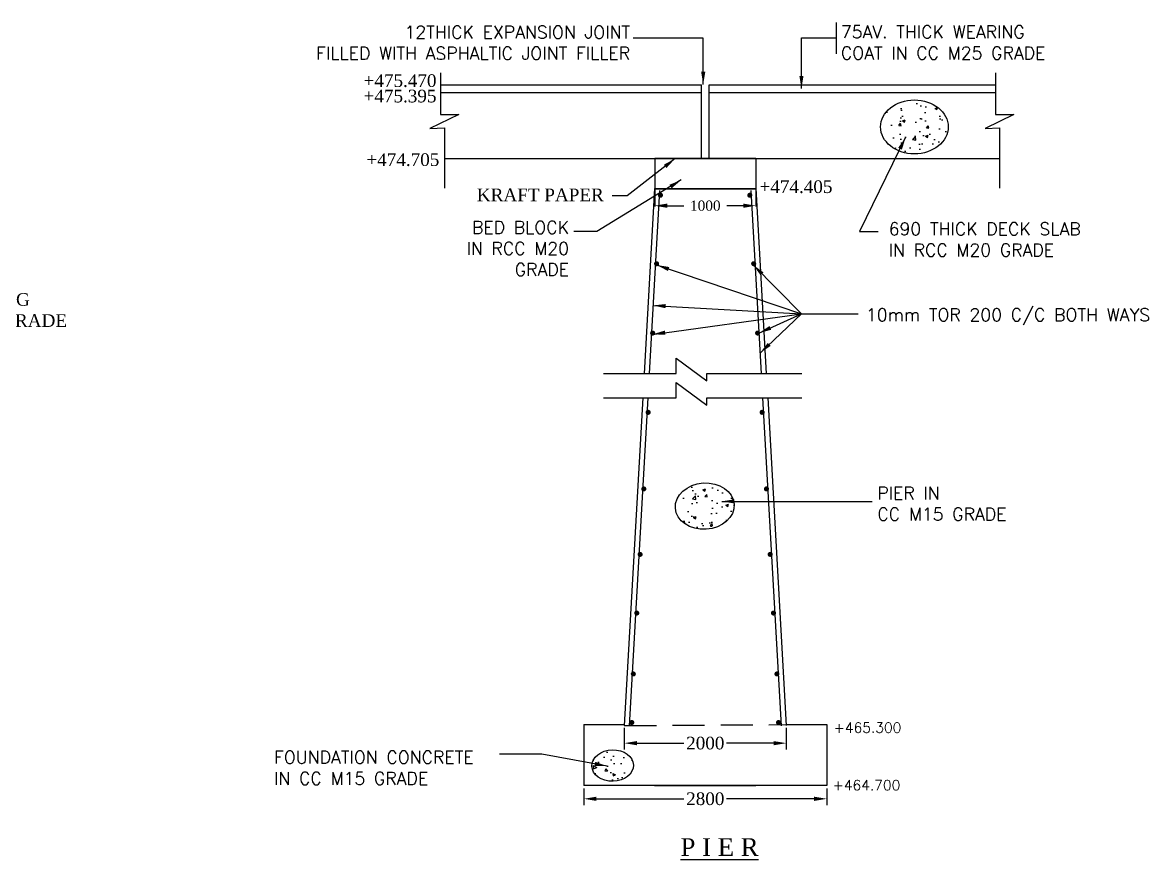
# Model space of a CAD drawing. Header units: millimetres. Extents: x -1426 to 1182, y 579 to 1915.
# Drawn here: x -973.4 to -751, y 873.4 to 1038.8 of the extents above; entities that cross this region are included whole.
import ezdxf

# ---------------------------------------------------------------- set-up
doc = ezdxf.new("R2010")
doc.units = ezdxf.units.MM
doc.linetypes.add('HIDDEN', pattern=[9.525, 6.35, -3.175])
doc.styles.add('ROMANS', font='romans')
doc.styles.get("Standard").update_dxf_attribs({"font": 'times.ttf'})
doc.styles.add('TIMES NEW ROMAN', font='times.ttf')
doc.dimstyles.new('ISO-25', dxfattribs={"dimtxt": 2.5, "dimasz": 2.5, "dimexe": 1.25, "dimexo": 0.625, "dimtad": 0, "dimtih": 1, "dimtoh": 1, "dimlfac": 100, "dimtxsty": 'TIMES NEW ROMAN', "dimcen": 2.5, "dimadec": 0, "dimazin": 0, "dimtfac": 1, "dimtmove": 0, "dimatfit": 3, "dimfxl": 1, "dimarcsym": 0})
doc.dimstyles.new('STANDARD$0', dxfattribs={"dimscale": 88.888889, "dimtxt": 0.02, "dimasz": 0.02, "dimexe": 0.1, "dimexo": 0.1, "dimgap": 0.09, "dimtad": 2, "dimtih": 1, "dimtoh": 1, "dimdec": 0, "dimzin": 1, "dimdsep": 46, "dimtxsty": 'Standard', "dimcen": 0.09, "dimadec": 0, "dimazin": 0, "dimtfac": 1, "dimtdec": 4, "dimtofl": 0, "dimtmove": 0, "dimatfit": 3, "dimfxl": 1, "dimtolj": 1, "dimtzin": 1, "dimarcsym": 0})

# ---------------------------------------------------------------- blocks, each defined once
blk = doc.blocks.new('*D133')
at = {"color": 0, "lineweight": -2, "transparency": 16777216}
for p, q in [((-848.51, 1011.69), (-848.51, 1002.38)), ((-828.51, 1011.69), (-828.51, 1002.38)), ((-846.01, 1002.56), (-842.74, 1002.56)), ((-831.01, 1002.56), (-834.28, 1002.56))]:
    blk.add_line(p, q, dxfattribs=at)
at = {"color": 0, "transparency": 16777216}
for points in [[(-846.01, 1002.98), (-846.01, 1002.14), (-848.51, 1002.56)], [(-831.01, 1002.98), (-831.01, 1002.14), (-828.51, 1002.56)]]:
    blk.add_solid(points, dxfattribs=at)
at = {"layer": 'Defpoints', "color": 0, "transparency": 16777216}
for p in [(-848.51, 1011.87), (-828.51, 1011.87), (-828.51, 1002.56)]:
    blk.add_point(p, dxfattribs=at)
at = {"color": 0, "transparency": 16777216, "insert": (-838.51, 1002.56), "char_height": 2, "attachment_point": 5}
blk.add_mtext('\\A1;1000', dxfattribs=at)
blk = doc.blocks.new('*D134')
at = {"color": 0, "lineweight": -2, "transparency": 16777216}
for p, q in [((-854.51, 899.38), (-854.51, 895.09)), ((-822.51, 899.38), (-822.51, 895.09)), ((-852.01, 896.34), (-842.72, 896.34)), ((-825.01, 896.34), (-834.3, 896.34))]:
    blk.add_line(p, q, dxfattribs=at)
at = {"color": 0, "transparency": 16777216}
for points in [[(-852.01, 896.75), (-852.01, 895.92), (-854.51, 896.34)], [(-825.01, 896.75), (-825.01, 895.92), (-822.51, 896.34)]]:
    blk.add_solid(points, dxfattribs=at)
at = {"layer": 'Defpoints', "color": 0, "transparency": 16777216}
for p in [(-854.51, 900), (-822.51, 900), (-822.51, 896.34)]:
    blk.add_point(p, dxfattribs=at)
at = {"color": 0, "transparency": 16777216, "insert": (-838.51, 896.34), "char_height": 2.5, "attachment_point": 5}
blk.add_mtext('2000', dxfattribs=at)
blk = doc.blocks.new('*D135')
at = {"color": 0, "lineweight": -2, "transparency": 16777216}
for p, q in [((-862.51, 887.38), (-862.51, 884.09)), ((-860.01, 885.34), (-842.72, 885.34)), ((-817.01, 885.34), (-834.3, 885.34)), ((-814.51, 887.38), (-814.51, 884.09))]:
    blk.add_line(p, q, dxfattribs=at)
at = {"color": 0, "transparency": 16777216}
for points in [[(-860.01, 885.76), (-860.01, 884.93), (-862.51, 885.34)], [(-817.01, 885.76), (-817.01, 884.93), (-814.51, 885.34)]]:
    blk.add_solid(points, dxfattribs=at)
at = {"layer": 'Defpoints', "color": 0, "transparency": 16777216}
for p in [(-862.51, 888), (-814.51, 888), (-814.51, 885.34)]:
    blk.add_point(p, dxfattribs=at)
at = {"color": 0, "transparency": 16777216, "insert": (-838.51, 885.34), "char_height": 2.5, "attachment_point": 5}
blk.add_mtext('2800', dxfattribs=at)

msp = doc.modelspace()

# ---------------------------------------------------------------- hatches: boundary and pattern name
h = msp.add_hatch()
h.set_pattern_fill('AR-CONC', color=256, scale=0.03, style=0)
h.set_pattern_definition([(50, (-2218.88, 1012.8135), (5.46554, -0.478173), [0.5715, -6.2865]), (355, (-2218.88, 1012.8135), (-1.057285, 5.7317), [0.4572, -5.0292]), (100.451, (-2218.4246, 1012.7736), (4.408275, 5.2535), [0.4857, -5.3427]), (46.1842, (-2218.88, 1014.3375), (8.13237, -1.26127), [0.85725, -9.42975]), (96.6356, (-2218.2024, 1014.232), (7.122127, 7.422767), [0.72855, -8.01405]), (351.184, (-2218.88, 1014.3375), (7.12214, 7.422754), [0.6858, -7.5438]), (21, (-2218.118, 1013.9565), (4.548446, -3.067966), [0.5715, -6.2865]), (326, (-2218.118, 1013.9565), (1.85406, 5.52564), [0.4572, -5.0292]), (71.4514, (-2217.739, 1013.701), (6.402495, 2.457686), [0.4857, -5.3427]), (37.5, (-2218.8801, 1012.8135), (0.092658, 2.5366512), [0, -4.96824, 0, -5.1054, 0, -5.04825]), (7.5, (-2218.88, 1012.8135), (2.00459, 3.005417), [0, -2.91084, 0, -4.85394, 0, -1.92405]), (327.5, (-2220.5794, 1012.8135), (4.067718, -0.1718623), [0, -1.905, 0, -5.9436, 0, -7.8867]), (317.5, (-2221.3414, 1012.8135), (4.443875, 0.762795), [0, -2.4765, 0, -3.94716, 0, -5.6007])])
edge = h.paths.add_edge_path()
edge.add_ellipse((-797.20061, 1018.13259), major_axis=(6.68494, 0), ratio=0.797919187, start_angle=0, end_angle=360)
h = msp.add_hatch()
h.set_pattern_fill('AR-CONC', color=256, scale=0.03, style=0)
h.set_pattern_definition([(50, (-2446.343, 944.7507), (5.46554, -0.478173), [0.5715, -6.2865]), (355, (-2446.343, 944.7507), (-1.057285, 5.7317), [0.4572, -5.0292]), (100.451, (-2445.8873, 944.711), (4.408275, 5.2535), [0.4857, -5.3427]), (46.1842, (-2446.343, 946.2747), (8.13237, -1.26127), [0.85725, -9.42975]), (96.6356, (-2445.665, 946.1695), (7.122127, 7.422767), [0.72855, -8.01405]), (351.184, (-2446.343, 946.275), (7.12214, 7.422754), [0.6858, -7.5438]), (21, (-2445.581, 945.8937), (4.548446, -3.067966), [0.5715, -6.2865]), (326, (-2445.581, 945.8937), (1.85406, 5.525639), [0.4572, -5.0292]), (71.4514, (-2445.202, 945.638), (6.402495, 2.457686), [0.4857, -5.3427]), (37.5, (-2446.3428, 944.7507), (0.092658, 2.5366512), [0, -4.96824, 0, -5.1054, 0, -5.04825]), (7.5, (-2446.3428, 944.7507), (2.00459, 3.0054172), [0, -2.91084, 0, -4.85394, 0, -1.92405]), (327.5, (-2448.042, 944.7507), (4.0677179, -0.1718623), [0, -1.905, 0, -5.9436, 0, -7.8867]), (317.5, (-2448.804, 944.7507), (4.4438754, 0.762795), [0, -2.4765, 0, -3.94716, 0, -5.6007])])
edge = h.paths.add_edge_path()
edge.add_ellipse((-838.62302, 943.18222), major_axis=(-5.79672, -0.38672), ratio=0.790133448, start_angle=0, end_angle=360)
h = msp.add_hatch()
h.set_pattern_fill('AR-CONC', color=256, scale=0.03, angle=-77.4838966, style=0)
h.set_pattern_definition([(332.5161, (-1138.903, 2298.537), (0.71765, -5.439279), [0.5715, -6.2865]), (277.5161, (-1138.903, 2298.537), (5.366358, 2.274298), [0.4572, -5.0292]), (22.9671, (-1138.843, 2298.0836), (6.083987, -3.165006), [0.4857, -5.3427]), (328.7003, (-1137.415, 2298.867), (0.531103, -8.21244), [0.85725, -9.42975]), (19.1517, (-1137.371, 2298.183), (8.78983, -5.344253), [0.72855, -8.01405]), (273.7001, (-1137.415, 2298.867), (8.78982, -5.344267), [0.6858, -7.5438]), (303.5161, (-1137.622, 2298.0407), (-2.009344, -5.105224), [0.5715, -6.2865]), (248.5161, (-1137.622, 2298.0407), (5.796124, -0.612516), [0.4572, -5.0292]), (353.9675, (-1137.7895, 2297.6153), (3.78679, -5.717725), [0.4857, -5.3427]), (320.0161, (-1138.903, 2298.537), (2.4964483, 0.4592717), [0, -4.96824, 0, -5.1054, 0, -5.04825]), (290.0161, (-1138.903, 2298.537), (3.3684166, -1.305635), [0, -2.91084, 0, -4.85394, 0, -1.92405]), (250.0161, (-1139.2713, 2300.1958), (0.7137534, -4.008294), [0, -1.905, 0, -5.9436, 0, -7.8867]), (240.0161, (-1139.4365, 2300.9397), (1.707717, -4.172959), [0, -2.4765, 0, -3.94716, 0, -5.6007])])
edge = h.paths.add_edge_path()
edge.add_ellipse((-856.80681, 891.90721), major_axis=(4.11224, 0.08713), ratio=0.754634413, start_angle=0, end_angle=360)

# ---------------------------------------------------------------- linework, layer by layer
for p, q in [((-812.63721, 1038.76471), (-812.63721, 1032.59977)), ((-890.84425, 1028.78887), (-890.84425, 1020.58226)), ((-781.17846, 1028.78887), (-781.17846, 1020.58226)), ((-890.84425, 1026.43443), (-839.26056, 1026.43443)), ((-839.26056, 1011.91404), (-839.26056, 1026.43443)), ((-837.76056, 1011.91404), (-837.76056, 1026.43443)), ((-837.76056, 1026.43443), (-781.17846, 1026.43443)), ((-890.84425, 1024.93443), (-839.26056, 1024.93443)), ((-837.76056, 1024.93443), (-781.17846, 1024.93443)), ((-887.19433, 1020.58226), (-892.89734, 1017.84672)), ((-890.84425, 1020.58226), (-887.19433, 1020.58226)), ((-777.52854, 1020.58226), (-783.23155, 1017.84672)), ((-781.17846, 1020.58226), (-777.52854, 1020.58226)), ((-892.89734, 1017.84672), (-890.04583, 1017.94387)), ((-890.04583, 1017.94387), (-890.04583, 1005.99273)), ((-783.23155, 1017.84672), (-780.38004, 1017.94387)), ((-780.38004, 1017.94387), (-780.38004, 1005.99273)), ((-890.04583, 1011.91404), (-780.38004, 1011.91404)), ((-848.52581, 1005.93677), (-850.58637, 969.40193)), ((-847.5631, 1005.54257), (-849.61374, 969.36807)), ((-848.52581, 1005.93677), (-828.52581, 1005.93677)), ((-848.51056, 1005.91404), (-828.51056, 1005.91404)), ((-829.51904, 1005.54257), (-827.4684, 969.36807)), ((-828.52581, 1005.93677), (-826.45475, 969.40193)), ((-844.28289, 969.40193), (-844.28289, 972.40193)), ((-844.28289, 972.40193), (-838.20513, 967.98107)), ((-858.59706, 969.40193), (-844.28289, 969.40193)), ((-844.28289, 964.58968), (-844.28289, 967.58968)), ((-844.28289, 967.58968), (-838.20513, 963.16883)), ((-838.20513, 967.98107), (-838.20513, 969.40193)), ((-838.20513, 969.40193), (-819.40748, 969.40193)), ((-858.59706, 964.58968), (-844.28289, 964.58968)), ((-850.85778, 964.58968), (-854.51056, 899.82404)), ((-849.88653, 964.55582), (-853.55792, 899.79017)), ((-838.20513, 963.16883), (-838.20513, 964.58968)), ((-838.20513, 964.58968), (-819.40748, 964.58968)), ((-827.19561, 964.55582), (-823.52421, 899.79017)), ((-826.18195, 964.58968), (-822.51056, 899.82404)), ((-862.51056, 900.00404), (-854.51056, 900.00404)), ((-862.51056, 900.00404), (-862.51056, 888.00404)), ((-822.51056, 900.00404), (-818.63509, 900.00404)), ((-818.63509, 900.00404), (-814.51056, 900.00404)), ((-814.51056, 900.00404), (-814.51056, 888.00404)), ((-814.51056, 888.00404), (-862.51056, 888.00404)), ((-848.52581, 888.00404), (-828.52581, 888.00404))]:
    msp.add_line(p, q)
at = {"linetype": 'HIDDEN'}
msp.add_line((-854.51056, 899.82404), (-822.51056, 900.00404), dxfattribs=at)
at = {"const_width": 0.3}
msp.add_lwpolyline([(-848.51056, 1011.8716), (-828.51056, 1011.8716)], dxfattribs=at)
at = {"const_width": 0.5}
for points in [[(-847.34389, 1004.87465, 1), (-847.38566, 1004.3764, 1)], [(-829.73825, 1004.87465, -1), (-829.69648, 1004.3764, -1)], [(-848.1109, 991.34412, 1), (-848.15267, 990.84586, 1)], [(-848.1109, 991.34412, 1), (-848.15267, 990.84586, 1)], [(-828.97124, 991.34412, -1), (-828.92947, 990.84586, -1)], [(-828.97124, 991.34412, -1), (-828.92947, 990.84586, -1)], [(-848.88815, 977.63297, 1), (-848.92992, 977.13472, 1)], [(-848.88815, 977.63297, 1), (-848.92992, 977.13472, 1)], [(-828.19399, 977.63297, -1), (-828.15222, 977.13472, -1)], [(-828.19399, 977.63297, -1), (-828.15222, 977.13472, -1)], [(-849.77591, 961.97239, 1), (-849.81767, 961.47414, 1)], [(-827.30623, 961.97239, -1), (-827.26446, 961.47414, -1)], [(-850.63421, 946.83145, 1), (-850.67597, 946.33319, 1)], [(-826.44793, 946.83145, -1), (-826.40616, 946.33319, -1)], [(-851.36726, 933.90002, 1), (-851.40902, 933.40177, 1)], [(-825.71488, 933.90002, -1), (-825.67311, 933.40177, -1)], [(-852.02447, 922.3064, 1), (-852.06623, 921.80814, 1)], [(-825.05767, 922.3064, -1), (-825.0159, 921.80814, -1)], [(-852.70678, 910.26996, 1), (-852.74855, 909.7717, 1)], [(-824.37535, 910.26996, -1), (-824.33359, 909.7717, -1)], [(-853.01893, 900.66488, 1), (-853.0607, 900.16663, 1)], [(-824.0632, 900.66488, -1), (-824.02143, 900.16663, -1)]]:
    msp.add_lwpolyline(points, format="xyb", close=True, dxfattribs=at)
for centre, major_axis, ratio in [((-797.20061, 1018.13259), (6.68494, 0), 0.797919187), ((-838.62302, 943.18222), (-5.79672, -0.38672), 0.790133448), ((-856.80681, 891.90721), (4.11224, 0.08713), 0.754634413)]:
    msp.add_ellipse(centre, major_axis=major_axis, ratio=ratio)

# ---------------------------------------------------------------- texts
for s, height, p in [('+475.470', 2.5, (-906.0111, 1026.02754)), ('+475.395', 2.5, (-906.0111, 1022.9808)), ('+474.705', 2.5, (-905.45034, 1010.4112)), ('+474.405', 2.5, (-827.79049, 1005.0686)), ('KRAFT PAPER', 2.5, (-883.63573, 1003.44745)), ('%%UP I E R', 3.5, (-843.39711, 874.05))]:
    msp.add_text(s, height=height).set_placement(p)
at = {"style": 'ROMANS'}
for s, p in [('+465.300', (-813.15438, 898.39773)), ('+464.700', (-813.35772, 887.03631))]:
    msp.add_text(s, height=2, dxfattribs=at).set_placement(p)
at = {"char_height": 2.5}
for s, insert, attachment_point in [('{\\Fsimplex.shx;12THICK EXPANSION JOINT\\PFILLED WITH ASPHALTIC JOINT FILLER}', (-853.35832, 1031.43164), 9), ('{\\Fsimplex.shx|c1;75\\Fsimplex.shx|c0;AV. \\Fsimplex.shx|c1;THICK WEARING\\PCOAT IN CC M2\\Fsimplex.shx|c0;5\\Fsimplex.shx|c1; GRADE}', (-811.7278, 1038.15303), 1), ('{\\Fsimplex.shx;BED BLOCK\\PIN RCC M20\\PGRADE}', (-865.43206, 988.69718), 9), ('{\\Fsimplex.shx|c1;6\\Fsimplex.shx|c0;9\\Fsimplex.shx|c1;0 THICK DECK SLAB\\PIN RCC M20 GRADE}', (-802.28753, 999.21789), 1), ('{\\Fsimplex.shx|c0;10mm TOR 200 C/C BOTH WAYS}', (-806.78305, 982.25561), 1), ('{\\Fsimplex.shx|c0;PIER\\Fsimplex.shx|c1; IN\\PCC M15 GRADE}', (-804.51687, 947.0181), 1), ('{\\Fsimplex.shx|c1;FOUNDATION CONCRETE\\PIN CC M1\\Fsimplex.shx|c0;5 \\Fsimplex.shx|c1;GRADE}', (-923.68825, 894.80262), 1)]:
    msp.add_mtext(s, dxfattribs=dict(at, insert=insert, attachment_point=attachment_point))
at = {"insert": (-998.47638, 985.27893), "char_height": 2.5, "width": 200, "attachment_point": 1}
msp.add_mtext('100 TH. LINING \\PIN C.C. M10 GRADE  ', dxfattribs=at)

# ---------------------------------------------------------------- dimensions: what is measured, and where the dimension line sits
for base, p1, p2, text, dimstyle, override, picture, middle in [((-828.51056, 1002.56121), (-848.51056, 1011.8716), (-828.51056, 1011.8716), '1000', 'STANDARD$0', {"dimscale": 1, "dimtxt": 2, "dimasz": 2.5, "dimexe": 0.18, "dimexo": 0.18, "dimgap": 1.5, "dimtad": 0, "dimlfac": 100, "dimzin": 0, "dimtxsty": 'Standard', "dimtdec": 0, "dimtmove": 1, "dimatfit": 1, "dimtzin": 0}, '*D133', (-838.51056, 1002.56121)), ((-822.51056, 896.33752), (-854.51056, 900.00404), (-822.51056, 900.00404), '2000', 'ISO-25', {"dimtxsty": 'Standard'}, '*D134', (-838.51056, 896.33752)), ((-814.51056, 885.3431), (-862.51056, 888.00404), (-814.51056, 888.00404), '2800', 'ISO-25', {"dimtxsty": 'Standard'}, '*D135', (-838.51056, 885.3431))]:
    dim = msp.add_linear_dim(base=base, p1=p1, p2=p2, text=text, dimstyle=dimstyle, override=override)
    dim.commit()
    dim.dimension.update_dxf_attribs({"geometry": picture, "text_midpoint": middle})

# ---------------------------------------------------------------- leaders
for points, override in [([(-838.92127, 1026.53017), (-838.92127, 1035.66677), (-852.72539, 1035.66677)], {"dimgap": 0.625, "dimtad": 0, "dimtxsty": 'Standard'}), ([(-798.93282, 1016.07202), (-808.07663, 997.46001), (-804.35571, 997.46001)], {"dimgap": 0.625, "dimtad": 0, "dimtxsty": 'Standard'}), ([(-844.46766, 1011.8716), (-853.94839, 1004.48957), (-856.92804, 1004.48957)], {"dimgap": 0.625, "dimtad": 0, "dimtxsty": 'Standard'}), ([(-843.24991, 1007.64912), (-859.9147, 997.43068), (-864.45943, 997.43068)], {"dimgap": 0.625, "dimtad": 0, "dimtxsty": 'Standard'}), ([(-848.12957, 990.845), (-819.49666, 981.18592), (-808.28444, 981.18592)], {"dimgap": 0.625, "dimtad": 0}), ([(-829.05598, 990.8684), (-819.49666, 981.18592)], {"dimgap": 0.625, "dimtad": 0}), ([(-848.92992, 977.13472), (-819.49666, 981.18592)], {"dimgap": 0.625, "dimtad": 0}), ([(-848.84949, 982.84986), (-819.49666, 981.18592)], {"dimgap": 0.625, "dimtad": 0}), ([(-827.92321, 977.39125), (-819.49666, 981.18592)], {"dimgap": 0.625, "dimtad": 0}), ([(-827.6992, 973.4396), (-819.49666, 981.18592)], {"dimgap": 0.625, "dimtad": 0}), ([(-857.86498, 891.79171), (-870.7997, 894.18577), (-879.18755, 894.18577)], {"dimgap": 0.625, "dimtad": 0, "dimtxsty": 'Standard'})]:
    msp.add_leader(points, dimstyle='ISO-25', override=override)
at = {"linetype": 'ByBlock'}
for points in [[(-819.51803, 1025.71988), (-819.51803, 1035.7241), (-812.79834, 1035.7241)], [(-835.2454, 944.12499), (-805.57353, 944.10473)]]:
    msp.add_leader(points, dimstyle='ISO-25', override={"dimgap": 0.625, "dimtad": 0, "dimtxsty": 'Standard'}, dxfattribs=at)

doc.saveas('drawing.dxf')
